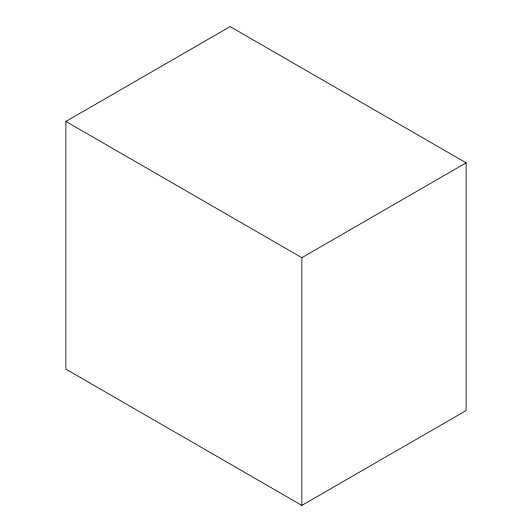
<?xml version="1.0" encoding="UTF-8"?>
<svg xmlns="http://www.w3.org/2000/svg" width="532" height="532" viewBox="0 0 532 532"><rect width="100%" height="100%" fill="white"/><g stroke="black" fill="none" stroke-linecap="round" stroke-linejoin="round"><path stroke-width="0.8" d="M65.875 121.436L230.143 26.6L466.125 162.845L466.125 410.564L301.857 505.4L65.875 369.155L65.875 121.436L301.857 257.681L466.125 162.845M301.857 257.681L301.857 505.4"/></g></svg>
